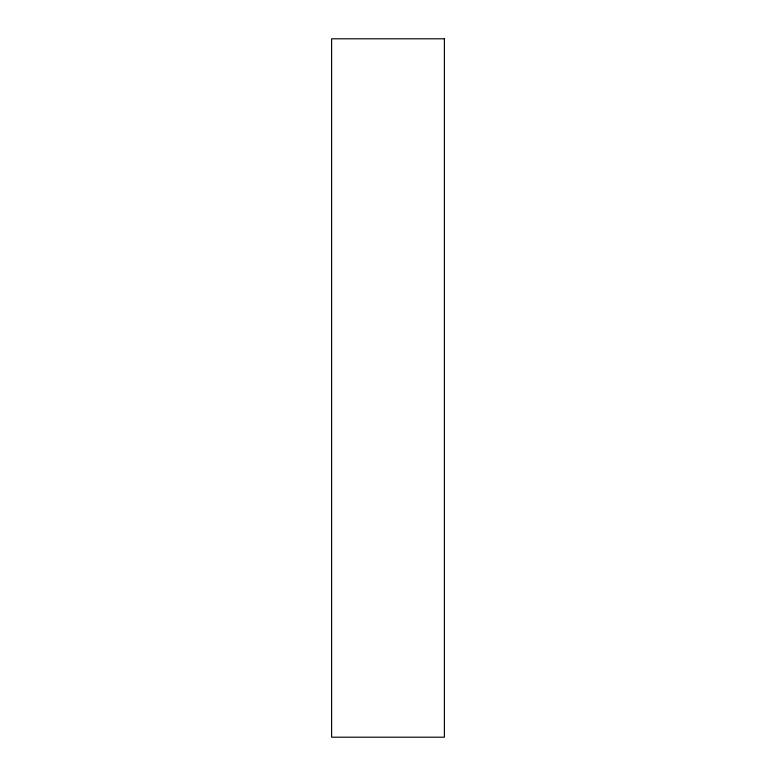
<?xml version="1.0" encoding="UTF-8"?>
<svg xmlns="http://www.w3.org/2000/svg" width="776" height="776" viewBox="0 0 776 776"><rect width="100%" height="100%" fill="white"/><g stroke="black" fill="none" stroke-linecap="round" stroke-linejoin="round"><path stroke-width="1.16" d="M444.396 38.8L331.604 38.8L331.604 737.2L444.396 737.2L444.396 38.8"/></g></svg>
